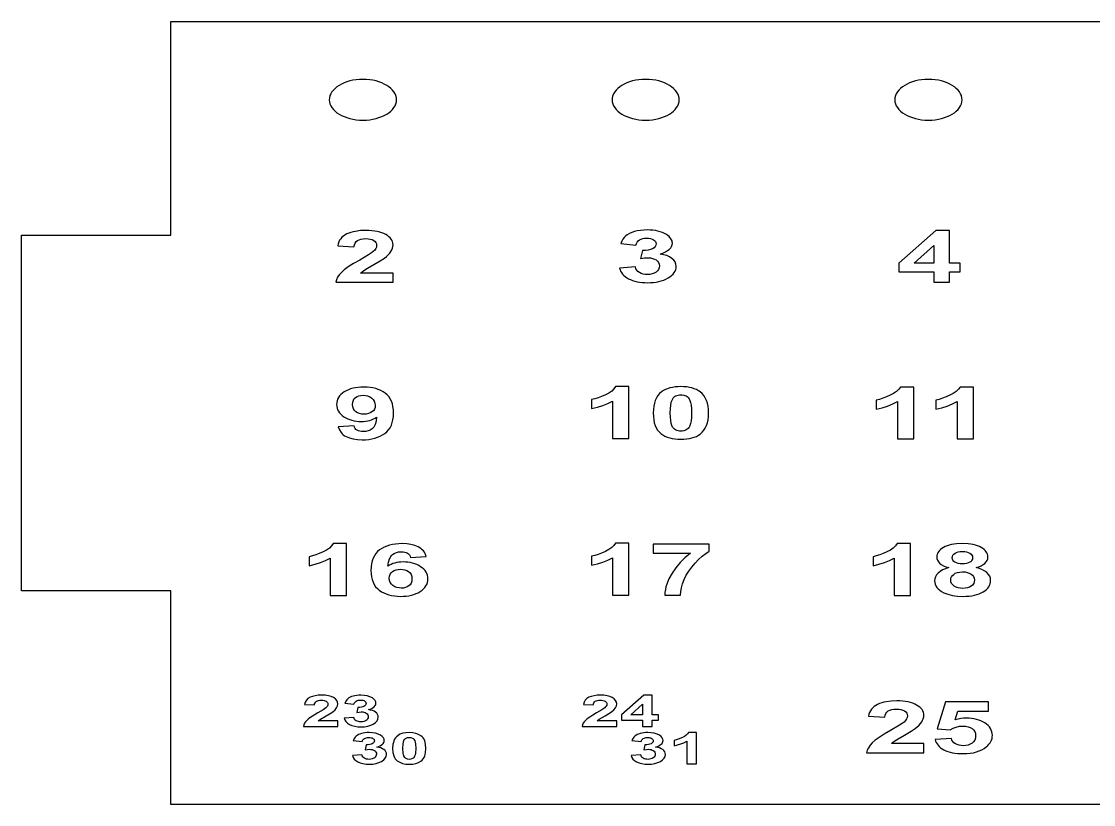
# Model space of a CAD drawing. Extents: x 1222 to 3994, y 2320 to 3800.
# Drawn here: x 2531.85 to 2574.77, y 3417.81 to 3449.16 of the extents above; entities that cross this region are included whole.
import ezdxf

# ---------------------------------------------------------------- set-up
doc = ezdxf.new("R2010")
doc.units = 0
doc.layers.add('____________', color=18, linetype='CONTINUOUS')

msp = doc.modelspace()

# ---------------------------------------------------------------- linework, layer by layer
at = {"layer": '____________'}
for points in [[(2537.828, 3426.356), (2531.848, 3426.356), (2531.848, 3440.606), (2537.828, 3440.606), (2537.828, 3449.152), (2619.108, 3449.155), (2689.766, 3449.152), (2689.766, 3440.606), (2695.735, 3440.606), (2695.735, 3426.356), (2689.766, 3426.356), (2689.766, 3417.807), (2619.108, 3417.811), (2537.828, 3417.807), (2537.828, 3426.356)], [(2545.52, 3446.836), (2545.383, 3446.832), (2545.249, 3446.82), (2545.12, 3446.8), (2544.996, 3446.772), (2544.878, 3446.738), (2544.767, 3446.697), (2544.664, 3446.65), (2544.568, 3446.597), (2544.481, 3446.54), (2544.404, 3446.477), (2544.336, 3446.41), (2544.28, 3446.338), (2544.234, 3446.263), (2544.201, 3446.185), (2544.181, 3446.104), (2544.174, 3446.021), (2544.181, 3445.938), (2544.201, 3445.857), (2544.234, 3445.778), (2544.28, 3445.704), (2544.336, 3445.632), (2544.404, 3445.565), (2544.481, 3445.502), (2544.568, 3445.444), (2544.664, 3445.392), (2544.767, 3445.345), (2544.878, 3445.304), (2544.996, 3445.27), (2545.12, 3445.242), (2545.249, 3445.222), (2545.383, 3445.21), (2545.52, 3445.205), (2545.658, 3445.21), (2545.792, 3445.222), (2545.921, 3445.242), (2546.044, 3445.27), (2546.162, 3445.304), (2546.273, 3445.345), (2546.377, 3445.392), (2546.472, 3445.444), (2546.559, 3445.502), (2546.637, 3445.565), (2546.704, 3445.632), (2546.761, 3445.704), (2546.806, 3445.778), (2546.839, 3445.857), (2546.86, 3445.938), (2546.867, 3446.021), (2546.86, 3446.104), (2546.839, 3446.185), (2546.806, 3446.263), (2546.761, 3446.338), (2546.704, 3446.41), (2546.637, 3446.477), (2546.559, 3446.54), (2546.472, 3446.597), (2546.377, 3446.65), (2546.273, 3446.697), (2546.162, 3446.738), (2546.044, 3446.772), (2545.921, 3446.8), (2545.792, 3446.82), (2545.658, 3446.832), (2545.52, 3446.836)], [(2556.842, 3446.836), (2556.704, 3446.832), (2556.57, 3446.82), (2556.441, 3446.8), (2556.317, 3446.772), (2556.2, 3446.738), (2556.089, 3446.697), (2555.985, 3446.65), (2555.889, 3446.597), (2555.802, 3446.54), (2555.725, 3446.477), (2555.658, 3446.41), (2555.601, 3446.338), (2555.556, 3446.263), (2555.522, 3446.185), (2555.502, 3446.104), (2555.495, 3446.021), (2555.502, 3445.938), (2555.522, 3445.857), (2555.556, 3445.778), (2555.601, 3445.704), (2555.658, 3445.632), (2555.725, 3445.565), (2555.802, 3445.502), (2555.889, 3445.444), (2555.985, 3445.392), (2556.089, 3445.345), (2556.2, 3445.304), (2556.317, 3445.27), (2556.441, 3445.242), (2556.57, 3445.222), (2556.704, 3445.21), (2556.842, 3445.205), (2556.979, 3445.21), (2557.113, 3445.222), (2557.242, 3445.242), (2557.366, 3445.27), (2557.483, 3445.304), (2557.594, 3445.345), (2557.698, 3445.392), (2557.794, 3445.444), (2557.881, 3445.502), (2557.958, 3445.565), (2558.025, 3445.632), (2558.082, 3445.704), (2558.127, 3445.778), (2558.161, 3445.857), (2558.181, 3445.938), (2558.188, 3446.021), (2558.181, 3446.104), (2558.161, 3446.185), (2558.127, 3446.263), (2558.082, 3446.338), (2558.025, 3446.41), (2557.958, 3446.477), (2557.881, 3446.54), (2557.794, 3446.597), (2557.698, 3446.65), (2557.594, 3446.697), (2557.483, 3446.738), (2557.366, 3446.772), (2557.242, 3446.8), (2557.113, 3446.82), (2556.979, 3446.832), (2556.842, 3446.836)], [(2568.163, 3446.836), (2568.025, 3446.832), (2567.891, 3446.82), (2567.762, 3446.8), (2567.639, 3446.772), (2567.521, 3446.738), (2567.41, 3446.697), (2567.306, 3446.65), (2567.211, 3446.597), (2567.124, 3446.54), (2567.046, 3446.477), (2566.979, 3446.41), (2566.922, 3446.338), (2566.877, 3446.263), (2566.844, 3446.185), (2566.823, 3446.104), (2566.816, 3446.021), (2566.823, 3445.938), (2566.844, 3445.857), (2566.877, 3445.778), (2566.922, 3445.704), (2566.979, 3445.632), (2567.046, 3445.565), (2567.124, 3445.502), (2567.211, 3445.444), (2567.306, 3445.392), (2567.41, 3445.345), (2567.521, 3445.304), (2567.639, 3445.27), (2567.762, 3445.242), (2567.891, 3445.222), (2568.025, 3445.21), (2568.163, 3445.205), (2568.3, 3445.21), (2568.434, 3445.222), (2568.563, 3445.242), (2568.687, 3445.27), (2568.805, 3445.304), (2568.916, 3445.345), (2569.019, 3445.392), (2569.115, 3445.444), (2569.202, 3445.502), (2569.279, 3445.565), (2569.347, 3445.632), (2569.403, 3445.704), (2569.449, 3445.778), (2569.482, 3445.857), (2569.502, 3445.938), (2569.509, 3446.021), (2569.502, 3446.104), (2569.482, 3446.185), (2569.449, 3446.263), (2569.403, 3446.338), (2569.347, 3446.41), (2569.279, 3446.477), (2569.202, 3446.54), (2569.115, 3446.597), (2569.019, 3446.65), (2568.916, 3446.697), (2568.805, 3446.738), (2568.687, 3446.772), (2568.563, 3446.8), (2568.434, 3446.82), (2568.3, 3446.832), (2568.163, 3446.836)], [(2546.726, 3439.082), (2545.427, 3439.082), (2545.486, 3439.136), (2545.561, 3439.192), (2545.7, 3439.277), (2545.954, 3439.421), (2546.215, 3439.572), (2546.382, 3439.684), (2546.465, 3439.752), (2546.537, 3439.819), (2546.596, 3439.884), (2546.643, 3439.948), (2546.679, 3440.012), (2546.705, 3440.078), (2546.721, 3440.145), (2546.726, 3440.214), (2546.721, 3440.274), (2546.708, 3440.331), (2546.685, 3440.386), (2546.654, 3440.439), (2546.613, 3440.489), (2546.563, 3440.537), (2546.505, 3440.582), (2546.437, 3440.624), (2546.362, 3440.663), (2546.28, 3440.696), (2546.191, 3440.725), (2546.095, 3440.748), (2545.992, 3440.766), (2545.883, 3440.779), (2545.767, 3440.787), (2545.644, 3440.789), (2545.423, 3440.78), (2545.221, 3440.753), (2545.128, 3440.733), (2545.039, 3440.709), (2544.955, 3440.68), (2544.876, 3440.647), (2544.803, 3440.608), (2544.738, 3440.564), (2544.68, 3440.514), (2544.631, 3440.458), (2544.589, 3440.396), (2544.555, 3440.329), (2544.529, 3440.256), (2544.51, 3440.177), (2545.162, 3440.138), (2545.178, 3440.218), (2545.206, 3440.286), (2545.247, 3440.342), (2545.301, 3440.386), (2545.367, 3440.419), (2545.443, 3440.442), (2545.53, 3440.456), (2545.627, 3440.461), (2545.725, 3440.456), (2545.812, 3440.443), (2545.888, 3440.421), (2545.952, 3440.389), (2546.004, 3440.35), (2546.04, 3440.303), (2546.062, 3440.248), (2546.07, 3440.186), (2546.061, 3440.126), (2546.036, 3440.065), (2545.994, 3440.005), (2545.935, 3439.943), (2545.863, 3439.889), (2545.749, 3439.814), (2545.392, 3439.605), (2545.14, 3439.459), (2544.934, 3439.327), (2544.773, 3439.211), (2544.657, 3439.11), (2544.573, 3439.015), (2544.508, 3438.917), (2544.461, 3438.817), (2544.433, 3438.714), (2546.726, 3438.714), (2546.726, 3439.082)], [(2555.798, 3439.28), (2555.814, 3439.217), (2555.838, 3439.156), (2555.871, 3439.099), (2555.911, 3439.044), (2555.959, 3438.993), (2556.015, 3438.945), (2556.079, 3438.9), (2556.152, 3438.858), (2556.23, 3438.82), (2556.314, 3438.788), (2556.403, 3438.76), (2556.496, 3438.737), (2556.595, 3438.72), (2556.698, 3438.707), (2556.806, 3438.699), (2556.92, 3438.697), (2557.039, 3438.7), (2557.154, 3438.709), (2557.264, 3438.724), (2557.368, 3438.745), (2557.468, 3438.772), (2557.562, 3438.805), (2557.652, 3438.843), (2557.736, 3438.888), (2557.813, 3438.938), (2557.88, 3438.989), (2557.936, 3439.043), (2557.982, 3439.1), (2558.018, 3439.159), (2558.044, 3439.221), (2558.059, 3439.285), (2558.064, 3439.352), (2558.053, 3439.442), (2558.02, 3439.526), (2557.966, 3439.602), (2557.889, 3439.672), (2557.794, 3439.732), (2557.684, 3439.781), (2557.559, 3439.818), (2557.42, 3439.843), (2557.535, 3439.885), (2557.635, 3439.93), (2557.719, 3439.98), (2557.788, 3440.032), (2557.842, 3440.088), (2557.88, 3440.147), (2557.903, 3440.21), (2557.911, 3440.277), (2557.907, 3440.324), (2557.896, 3440.37), (2557.877, 3440.415), (2557.851, 3440.458), (2557.776, 3440.542), (2557.671, 3440.621), (2557.596, 3440.664), (2557.514, 3440.702), (2557.426, 3440.734), (2557.333, 3440.76), (2557.233, 3440.781), (2557.128, 3440.795), (2557.016, 3440.804), (2556.898, 3440.807), (2556.761, 3440.803), (2556.631, 3440.791), (2556.507, 3440.77), (2556.39, 3440.742), (2556.283, 3440.707), (2556.188, 3440.666), (2556.106, 3440.619), (2556.036, 3440.566), (2555.977, 3440.506), (2555.925, 3440.435), (2555.882, 3440.356), (2555.847, 3440.267), (2556.449, 3440.205), (2556.468, 3440.268), (2556.498, 3440.324), (2556.54, 3440.371), (2556.594, 3440.41), (2556.656, 3440.441), (2556.725, 3440.463), (2556.799, 3440.477), (2556.88, 3440.481), (2556.961, 3440.477), (2557.033, 3440.466), (2557.097, 3440.446), (2557.152, 3440.419), (2557.197, 3440.385), (2557.229, 3440.346), (2557.249, 3440.302), (2557.255, 3440.253), (2557.246, 3440.194), (2557.22, 3440.142), (2557.176, 3440.096), (2557.115, 3440.056), (2557.038, 3440.024), (2556.944, 3440.002), (2556.835, 3439.989), (2556.71, 3439.986), (2556.638, 3439.664), (2556.8, 3439.686), (2556.938, 3439.693), (2557.03, 3439.688), (2557.114, 3439.671), (2557.191, 3439.644), (2557.261, 3439.606), (2557.32, 3439.558), (2557.361, 3439.503), (2557.386, 3439.44), (2557.394, 3439.369), (2557.385, 3439.294), (2557.359, 3439.227), (2557.316, 3439.169), (2557.256, 3439.118), (2557.183, 3439.077), (2557.101, 3439.048), (2557.012, 3439.031), (2556.915, 3439.025), (2556.824, 3439.03), (2556.741, 3439.044), (2556.664, 3439.069), (2556.594, 3439.103), (2556.534, 3439.146), (2556.487, 3439.197), (2556.452, 3439.258), (2556.43, 3439.326), (2555.798, 3439.28)], [(2568.377, 3438.714), (2569.01, 3438.714), (2569.01, 3439.13), (2569.433, 3439.13), (2569.433, 3439.478), (2569.01, 3439.478), (2569.01, 3440.789), (2568.461, 3440.789), (2566.98, 3439.477), (2566.98, 3439.13), (2568.377, 3439.13), (2568.377, 3438.714)], [(2568.377, 3439.478), (2567.593, 3439.478), (2568.377, 3440.184), (2568.377, 3439.478)], [(2544.531, 3432.923), (2544.577, 3432.803), (2544.645, 3432.699), (2544.688, 3432.653), (2544.736, 3432.61), (2544.789, 3432.572), (2544.848, 3432.538), (2544.912, 3432.508), (2544.981, 3432.481), (2545.133, 3432.441), (2545.304, 3432.417), (2545.494, 3432.409), (2545.63, 3432.413), (2545.76, 3432.425), (2545.882, 3432.444), (2545.998, 3432.472), (2546.108, 3432.507), (2546.211, 3432.55), (2546.308, 3432.601), (2546.398, 3432.659), (2546.479, 3432.727), (2546.549, 3432.805), (2546.609, 3432.892), (2546.658, 3432.989), (2546.696, 3433.096), (2546.723, 3433.214), (2546.739, 3433.34), (2546.745, 3433.477), (2546.74, 3433.611), (2546.724, 3433.736), (2546.698, 3433.85), (2546.661, 3433.955), (2546.615, 3434.05), (2546.557, 3434.136), (2546.49, 3434.211), (2546.412, 3434.277), (2546.326, 3434.334), (2546.234, 3434.383), (2546.136, 3434.425), (2546.032, 3434.459), (2545.923, 3434.486), (2545.808, 3434.505), (2545.687, 3434.516), (2545.56, 3434.52), (2545.443, 3434.517), (2545.332, 3434.508), (2545.226, 3434.493), (2545.125, 3434.472), (2545.029, 3434.445), (2544.939, 3434.412), (2544.854, 3434.373), (2544.775, 3434.328), (2544.702, 3434.278), (2544.64, 3434.224), (2544.587, 3434.166), (2544.543, 3434.105), (2544.509, 3434.04), (2544.485, 3433.97), (2544.471, 3433.898), (2544.466, 3433.821), (2544.47, 3433.747), (2544.484, 3433.677), (2544.507, 3433.611), (2544.539, 3433.548), (2544.58, 3433.488), (2544.63, 3433.432), (2544.69, 3433.38), (2544.758, 3433.331), (2544.833, 3433.287), (2544.911, 3433.249), (2544.993, 3433.217), (2545.078, 3433.19), (2545.167, 3433.169), (2545.259, 3433.155), (2545.354, 3433.146), (2545.453, 3433.143), (2545.544, 3433.146), (2545.63, 3433.154), (2545.713, 3433.167), (2545.792, 3433.186), (2545.867, 3433.211), (2545.939, 3433.241), (2546.006, 3433.276), (2546.07, 3433.317), (2546.044, 3433.154), (2546.005, 3433.022), (2545.953, 3432.92), (2545.922, 3432.88), (2545.888, 3432.849), (2545.813, 3432.799), (2545.731, 3432.764), (2545.641, 3432.743), (2545.544, 3432.736), (2545.467, 3432.739), (2545.399, 3432.75), (2545.338, 3432.768), (2545.286, 3432.792), (2545.241, 3432.824), (2545.206, 3432.864), (2545.18, 3432.911), (2545.164, 3432.965), (2544.531, 3432.923)], [(2556.169, 3432.463), (2556.169, 3434.538), (2555.638, 3434.538), (2555.571, 3434.446), (2555.48, 3434.361), (2555.365, 3434.281), (2555.227, 3434.207), (2555.079, 3434.142), (2554.937, 3434.088), (2554.801, 3434.046), (2554.671, 3434.015), (2554.671, 3433.656), (2554.906, 3433.711), (2555.125, 3433.779), (2555.328, 3433.861), (2555.515, 3433.956), (2555.515, 3432.463), (2556.169, 3432.463)], [(2558.252, 3434.538), (2558.131, 3434.534), (2558.017, 3434.525), (2557.911, 3434.508), (2557.811, 3434.485), (2557.718, 3434.455), (2557.631, 3434.419), (2557.552, 3434.376), (2557.479, 3434.326), (2557.401, 3434.257), (2557.333, 3434.178), (2557.275, 3434.088), (2557.228, 3433.988), (2557.191, 3433.878), (2557.165, 3433.758), (2557.149, 3433.627), (2557.144, 3433.486), (2557.149, 3433.343), (2557.163, 3433.212), (2557.187, 3433.091), (2557.22, 3432.982), (2557.263, 3432.885), (2557.316, 3432.798), (2557.378, 3432.723), (2557.449, 3432.66), (2557.528, 3432.605), (2557.614, 3432.558), (2557.705, 3432.518), (2557.802, 3432.486), (2557.906, 3432.46), (2558.015, 3432.442), (2558.13, 3432.431), (2558.252, 3432.428), (2558.372, 3432.431), (2558.486, 3432.441), (2558.593, 3432.458), (2558.693, 3432.481), (2558.786, 3432.51), (2558.872, 3432.547), (2558.952, 3432.589), (2559.024, 3432.639), (2559.103, 3432.708), (2559.171, 3432.788), (2559.229, 3432.878), (2559.276, 3432.978), (2559.312, 3433.089), (2559.339, 3433.209), (2559.354, 3433.341), (2559.36, 3433.482), (2559.354, 3433.624), (2559.339, 3433.755), (2559.313, 3433.876), (2559.276, 3433.986), (2559.229, 3434.086), (2559.172, 3434.176), (2559.105, 3434.255), (2559.027, 3434.323), (2558.954, 3434.373), (2558.874, 3434.417), (2558.787, 3434.454), (2558.694, 3434.484), (2558.593, 3434.508), (2558.486, 3434.524), (2558.372, 3434.534), (2558.252, 3434.538)], [(2567.574, 3432.445), (2567.574, 3434.52), (2567.043, 3434.52), (2566.976, 3434.429), (2566.885, 3434.343), (2566.77, 3434.263), (2566.632, 3434.189), (2566.484, 3434.124), (2566.342, 3434.071), (2566.206, 3434.028), (2566.076, 3433.997), (2566.076, 3433.638), (2566.311, 3433.693), (2566.53, 3433.761), (2566.733, 3433.843), (2566.92, 3433.938), (2566.92, 3432.445), (2567.574, 3432.445)], [(2569.962, 3432.445), (2569.962, 3434.52), (2569.431, 3434.52), (2569.364, 3434.429), (2569.273, 3434.343), (2569.158, 3434.263), (2569.019, 3434.189), (2568.872, 3434.124), (2568.73, 3434.071), (2568.594, 3434.028), (2568.463, 3433.997), (2568.463, 3433.638), (2568.698, 3433.693), (2568.917, 3433.761), (2569.121, 3433.843), (2569.308, 3433.938), (2569.308, 3432.445), (2569.962, 3432.445)], [(2546.012, 3433.789), (2546.004, 3433.706), (2545.979, 3433.635), (2545.939, 3433.574), (2545.882, 3433.523), (2545.814, 3433.484), (2545.738, 3433.456), (2545.655, 3433.439), (2545.564, 3433.434), (2545.471, 3433.439), (2545.385, 3433.457), (2545.308, 3433.486), (2545.239, 3433.527), (2545.182, 3433.581), (2545.141, 3433.647), (2545.117, 3433.727), (2545.108, 3433.821), (2545.116, 3433.913), (2545.138, 3433.991), (2545.176, 3434.055), (2545.228, 3434.105), (2545.292, 3434.143), (2545.363, 3434.17), (2545.443, 3434.186), (2545.529, 3434.192), (2545.622, 3434.185), (2545.709, 3434.165), (2545.791, 3434.132), (2545.866, 3434.086), (2545.93, 3434.028), (2545.975, 3433.959), (2546.003, 3433.879), (2546.012, 3433.789)], [(2558.252, 3434.209), (2558.309, 3434.206), (2558.364, 3434.198), (2558.415, 3434.183), (2558.463, 3434.164), (2558.507, 3434.135), (2558.547, 3434.095), (2558.583, 3434.044), (2558.615, 3433.982), (2558.641, 3433.899), (2558.66, 3433.789), (2558.672, 3433.649), (2558.676, 3433.482), (2558.671, 3433.313), (2558.659, 3433.171), (2558.637, 3433.055), (2558.608, 3432.966), (2558.58, 3432.912), (2558.546, 3432.866), (2558.508, 3432.829), (2558.464, 3432.802), (2558.415, 3432.782), (2558.364, 3432.767), (2558.309, 3432.759), (2558.252, 3432.756), (2558.194, 3432.759), (2558.14, 3432.767), (2558.089, 3432.782), (2558.041, 3432.801), (2557.997, 3432.83), (2557.957, 3432.869), (2557.921, 3432.92), (2557.888, 3432.983), (2557.862, 3433.065), (2557.843, 3433.175), (2557.832, 3433.314), (2557.828, 3433.482), (2557.832, 3433.651), (2557.845, 3433.793), (2557.866, 3433.909), (2557.896, 3433.999), (2557.924, 3434.054), (2557.957, 3434.099), (2557.996, 3434.136), (2558.04, 3434.164), (2558.088, 3434.183), (2558.14, 3434.198), (2558.194, 3434.206), (2558.252, 3434.209)], [(2544.865, 3426.176), (2544.865, 3428.251), (2544.334, 3428.251), (2544.267, 3428.16), (2544.176, 3428.074), (2544.061, 3427.994), (2543.923, 3427.92), (2543.775, 3427.855), (2543.633, 3427.802), (2543.497, 3427.759), (2543.367, 3427.728), (2543.367, 3427.369), (2543.602, 3427.424), (2543.821, 3427.492), (2544.024, 3427.574), (2544.211, 3427.669), (2544.211, 3426.176), (2544.865, 3426.176)], [(2548.058, 3427.737), (2548.012, 3427.855), (2547.98, 3427.908), (2547.942, 3427.958), (2547.899, 3428.004), (2547.849, 3428.046), (2547.794, 3428.085), (2547.733, 3428.119), (2547.598, 3428.177), (2547.445, 3428.218), (2547.276, 3428.243), (2547.09, 3428.251), (2546.955, 3428.247), (2546.826, 3428.236), (2546.704, 3428.216), (2546.588, 3428.188), (2546.478, 3428.153), (2546.375, 3428.11), (2546.279, 3428.059), (2546.189, 3428), (2546.108, 3427.932), (2546.037, 3427.855), (2545.978, 3427.767), (2545.929, 3427.67), (2545.891, 3427.563), (2545.864, 3427.446), (2545.848, 3427.318), (2545.843, 3427.181), (2545.848, 3427.048), (2545.864, 3426.924), (2545.89, 3426.81), (2545.926, 3426.705), (2545.973, 3426.61), (2546.03, 3426.525), (2546.098, 3426.45), (2546.176, 3426.384), (2546.262, 3426.327), (2546.353, 3426.278), (2546.451, 3426.236), (2546.554, 3426.202), (2546.663, 3426.175), (2546.778, 3426.157), (2546.899, 3426.145), (2547.025, 3426.141), (2547.142, 3426.144), (2547.255, 3426.153), (2547.362, 3426.168), (2547.463, 3426.189), (2547.559, 3426.216), (2547.649, 3426.249), (2547.734, 3426.288), (2547.814, 3426.333), (2547.886, 3426.383), (2547.948, 3426.437), (2548.001, 3426.494), (2548.044, 3426.556), (2548.078, 3426.621), (2548.102, 3426.691), (2548.116, 3426.764), (2548.121, 3426.842), (2548.116, 3426.915), (2548.103, 3426.984), (2548.08, 3427.05), (2548.048, 3427.113), (2548.007, 3427.172), (2547.956, 3427.228), (2547.897, 3427.28), (2547.829, 3427.329), (2547.754, 3427.373), (2547.675, 3427.412), (2547.593, 3427.444), (2547.507, 3427.471), (2547.418, 3427.492), (2547.325, 3427.506), (2547.228, 3427.515), (2547.127, 3427.518), (2547.038, 3427.515), (2546.953, 3427.507), (2546.872, 3427.494), (2546.794, 3427.474), (2546.72, 3427.45), (2546.649, 3427.42), (2546.583, 3427.384), (2546.52, 3427.344), (2546.545, 3427.507), (2546.584, 3427.639), (2546.635, 3427.741), (2546.666, 3427.781), (2546.7, 3427.813), (2546.776, 3427.862), (2546.86, 3427.897), (2546.951, 3427.919), (2547.05, 3427.926), (2547.125, 3427.922), (2547.192, 3427.912), (2547.252, 3427.894), (2547.304, 3427.869), (2547.349, 3427.837), (2547.384, 3427.797), (2547.409, 3427.75), (2547.425, 3427.694), (2548.058, 3427.737)], [(2556.169, 3426.194), (2556.169, 3428.269), (2555.638, 3428.269), (2555.571, 3428.177), (2555.48, 3428.092), (2555.365, 3428.012), (2555.227, 3427.938), (2555.079, 3427.873), (2554.937, 3427.819), (2554.801, 3427.777), (2554.671, 3427.746), (2554.671, 3427.387), (2554.906, 3427.442), (2555.125, 3427.51), (2555.328, 3427.592), (2555.515, 3427.687), (2555.515, 3426.194), (2556.169, 3426.194)], [(2557.147, 3427.864), (2558.634, 3427.864), (2558.415, 3427.683), (2558.219, 3427.49), (2558.046, 3427.285), (2557.897, 3427.068), (2557.775, 3426.846), (2557.727, 3426.736), (2557.686, 3426.627), (2557.654, 3426.518), (2557.629, 3426.409), (2557.613, 3426.301), (2557.605, 3426.194), (2558.236, 3426.194), (2558.244, 3426.335), (2558.271, 3426.486), (2558.318, 3426.646), (2558.383, 3426.815), (2558.467, 3426.986), (2558.567, 3427.153), (2558.685, 3427.314), (2558.819, 3427.471), (2558.962, 3427.616), (2559.104, 3427.744), (2559.244, 3427.853), (2559.383, 3427.945), (2559.383, 3428.232), (2557.147, 3428.232), (2557.147, 3427.864)], [(2567.442, 3426.176), (2567.442, 3428.251), (2566.912, 3428.251), (2566.844, 3428.16), (2566.753, 3428.074), (2566.638, 3427.994), (2566.5, 3427.92), (2566.353, 3427.855), (2566.211, 3427.802), (2566.075, 3427.759), (2565.944, 3427.728), (2565.944, 3427.369), (2566.179, 3427.424), (2566.398, 3427.492), (2566.601, 3427.574), (2566.788, 3427.669), (2566.788, 3426.176), (2567.442, 3426.176)], [(2568.981, 3427.291), (2568.843, 3427.249), (2568.725, 3427.199), (2568.626, 3427.141), (2568.548, 3427.075), (2568.488, 3427.003), (2568.445, 3426.928), (2568.419, 3426.849), (2568.411, 3426.767), (2568.416, 3426.693), (2568.433, 3426.623), (2568.462, 3426.557), (2568.502, 3426.495), (2568.553, 3426.437), (2568.616, 3426.383), (2568.69, 3426.333), (2568.776, 3426.288), (2568.856, 3426.253), (2568.941, 3426.223), (2569.03, 3426.198), (2569.125, 3426.177), (2569.224, 3426.161), (2569.328, 3426.149), (2569.551, 3426.14), (2569.673, 3426.143), (2569.789, 3426.151), (2569.899, 3426.165), (2570.002, 3426.185), (2570.099, 3426.21), (2570.19, 3426.241), (2570.274, 3426.277), (2570.353, 3426.319), (2570.423, 3426.365), (2570.485, 3426.415), (2570.536, 3426.468), (2570.579, 3426.525), (2570.612, 3426.584), (2570.635, 3426.648), (2570.649, 3426.714), (2570.654, 3426.784), (2570.645, 3426.868), (2570.617, 3426.947), (2570.571, 3427.021), (2570.506, 3427.09), (2570.424, 3427.152), (2570.324, 3427.206), (2570.208, 3427.253), (2570.075, 3427.291), (2570.18, 3427.324), (2570.273, 3427.364), (2570.353, 3427.41), (2570.421, 3427.462), (2570.475, 3427.521), (2570.514, 3427.583), (2570.537, 3427.648), (2570.545, 3427.718), (2570.541, 3427.775), (2570.528, 3427.829), (2570.507, 3427.88), (2570.478, 3427.929), (2570.44, 3427.976), (2570.394, 3428.02), (2570.339, 3428.061), (2570.276, 3428.1), (2570.205, 3428.136), (2570.128, 3428.166), (2570.044, 3428.192), (2569.953, 3428.213), (2569.855, 3428.23), (2569.751, 3428.242), (2569.521, 3428.251), (2569.29, 3428.242), (2569.184, 3428.23), (2569.086, 3428.213), (2568.995, 3428.192), (2568.911, 3428.166), (2568.833, 3428.136), (2568.763, 3428.1), (2568.701, 3428.061), (2568.647, 3428.02), (2568.601, 3427.976), (2568.563, 3427.929), (2568.534, 3427.88), (2568.514, 3427.829), (2568.501, 3427.775), (2568.497, 3427.718), (2568.504, 3427.652), (2568.526, 3427.588), (2568.562, 3427.528), (2568.612, 3427.47), (2568.678, 3427.416), (2568.762, 3427.368), (2568.863, 3427.327), (2568.981, 3427.291)], [(2569.116, 3427.69), (2569.123, 3427.743), (2569.144, 3427.791), (2569.179, 3427.833), (2569.227, 3427.869), (2569.288, 3427.899), (2569.358, 3427.92), (2569.438, 3427.932), (2569.527, 3427.937), (2569.614, 3427.933), (2569.691, 3427.92), (2569.76, 3427.899), (2569.82, 3427.87), (2569.868, 3427.834), (2569.903, 3427.792), (2569.923, 3427.744), (2569.93, 3427.691), (2569.923, 3427.635), (2569.902, 3427.586), (2569.868, 3427.543), (2569.819, 3427.506), (2569.758, 3427.477), (2569.688, 3427.456), (2569.609, 3427.443), (2569.521, 3427.439), (2569.433, 3427.443), (2569.355, 3427.456), (2569.286, 3427.477), (2569.226, 3427.506), (2569.178, 3427.542), (2569.143, 3427.585), (2569.123, 3427.634), (2569.116, 3427.69)], [(2546.576, 3426.873), (2546.584, 3426.955), (2546.608, 3427.026), (2546.649, 3427.087), (2546.706, 3427.137), (2546.775, 3427.176), (2546.851, 3427.204), (2546.934, 3427.221), (2547.025, 3427.227), (2547.118, 3427.221), (2547.204, 3427.203), (2547.281, 3427.174), (2547.35, 3427.133), (2547.408, 3427.079), (2547.448, 3427.012), (2547.473, 3426.931), (2547.481, 3426.837), (2547.473, 3426.746), (2547.451, 3426.669), (2547.413, 3426.605), (2547.36, 3426.556), (2547.296, 3426.518), (2547.224, 3426.491), (2547.145, 3426.475), (2547.057, 3426.469), (2546.966, 3426.476), (2546.879, 3426.496), (2546.798, 3426.529), (2546.722, 3426.575), (2546.658, 3426.633), (2546.612, 3426.702), (2546.585, 3426.782), (2546.576, 3426.873)], [(2569.056, 3426.805), (2569.063, 3426.863), (2569.085, 3426.918), (2569.122, 3426.971), (2569.173, 3427.022), (2569.239, 3427.066), (2569.321, 3427.097), (2569.418, 3427.116), (2569.53, 3427.122), (2569.629, 3427.117), (2569.719, 3427.1), (2569.8, 3427.073), (2569.872, 3427.034), (2569.931, 3426.987), (2569.973, 3426.932), (2569.999, 3426.87), (2570.007, 3426.801), (2569.999, 3426.723), (2569.974, 3426.654), (2569.932, 3426.595), (2569.875, 3426.546), (2569.804, 3426.508), (2569.725, 3426.48), (2569.636, 3426.464), (2569.539, 3426.458), (2569.44, 3426.464), (2569.349, 3426.481), (2569.267, 3426.51), (2569.194, 3426.55), (2569.133, 3426.6), (2569.09, 3426.659), (2569.064, 3426.728), (2569.056, 3426.805)], [(2544.517, 3421.158), (2543.735, 3421.158), (2543.816, 3421.224), (2544.052, 3421.362), (2544.21, 3421.453), (2544.31, 3421.521), (2544.403, 3421.602), (2544.467, 3421.68), (2544.505, 3421.758), (2544.517, 3421.84), (2544.506, 3421.91), (2544.474, 3421.975), (2544.42, 3422.034), (2544.344, 3422.087), (2544.249, 3422.13), (2544.137, 3422.161), (2544.01, 3422.18), (2543.866, 3422.186), (2543.733, 3422.181), (2543.611, 3422.165), (2543.501, 3422.138), (2543.403, 3422.1), (2543.32, 3422.05), (2543.256, 3421.987), (2543.21, 3421.909), (2543.183, 3421.818), (2543.575, 3421.794), (2543.585, 3421.842), (2543.602, 3421.883), (2543.627, 3421.917), (2543.659, 3421.943), (2543.699, 3421.963), (2543.745, 3421.977), (2543.797, 3421.985), (2543.856, 3421.988), (2543.915, 3421.985), (2543.967, 3421.978), (2544.012, 3421.964), (2544.051, 3421.945), (2544.082, 3421.922), (2544.104, 3421.893), (2544.118, 3421.86), (2544.122, 3421.823), (2544.117, 3421.787), (2544.102, 3421.75), (2544.076, 3421.714), (2544.041, 3421.677), (2543.929, 3421.599), (2543.714, 3421.473), (2543.563, 3421.385), (2543.438, 3421.306), (2543.341, 3421.236), (2543.272, 3421.175), (2543.221, 3421.118), (2543.182, 3421.059), (2543.154, 3420.999), (2543.137, 3420.937), (2544.517, 3420.937), (2544.517, 3421.158)], [(2544.77, 3421.267), (2544.794, 3421.192), (2544.838, 3421.125), (2544.9, 3421.065), (2544.983, 3421.012), (2545.08, 3420.97), (2545.19, 3420.94), (2545.312, 3420.922), (2545.445, 3420.915), (2545.586, 3420.923), (2545.715, 3420.944), (2545.832, 3420.98), (2545.937, 3421.031), (2546.023, 3421.092), (2546.085, 3421.158), (2546.122, 3421.231), (2546.135, 3421.31), (2546.128, 3421.364), (2546.108, 3421.415), (2546.075, 3421.461), (2546.029, 3421.503), (2545.971, 3421.539), (2545.905, 3421.568), (2545.83, 3421.59), (2545.747, 3421.606), (2545.816, 3421.631), (2545.876, 3421.658), (2545.927, 3421.688), (2545.968, 3421.72), (2546.001, 3421.753), (2546.024, 3421.789), (2546.038, 3421.827), (2546.042, 3421.867), (2546.033, 3421.923), (2546.006, 3421.976), (2545.961, 3422.027), (2545.898, 3422.074), (2545.803, 3422.123), (2545.694, 3422.158), (2545.57, 3422.179), (2545.432, 3422.186), (2545.35, 3422.184), (2545.271, 3422.176), (2545.197, 3422.164), (2545.126, 3422.147), (2545.062, 3422.126), (2545.005, 3422.101), (2544.955, 3422.073), (2544.913, 3422.041), (2544.877, 3422.005), (2544.846, 3421.962), (2544.799, 3421.861), (2545.162, 3421.824), (2545.173, 3421.862), (2545.191, 3421.895), (2545.217, 3421.924), (2545.249, 3421.947), (2545.286, 3421.966), (2545.328, 3421.979), (2545.373, 3421.987), (2545.421, 3421.99), (2545.47, 3421.988), (2545.513, 3421.981), (2545.552, 3421.969), (2545.585, 3421.953), (2545.612, 3421.932), (2545.632, 3421.909), (2545.643, 3421.882), (2545.647, 3421.852), (2545.642, 3421.817), (2545.626, 3421.786), (2545.6, 3421.758), (2545.563, 3421.734), (2545.516, 3421.715), (2545.46, 3421.701), (2545.394, 3421.694), (2545.319, 3421.692), (2545.275, 3421.498), (2545.373, 3421.511), (2545.456, 3421.515), (2545.511, 3421.512), (2545.562, 3421.502), (2545.609, 3421.486), (2545.651, 3421.463), (2545.686, 3421.434), (2545.711, 3421.401), (2545.726, 3421.363), (2545.731, 3421.32), (2545.726, 3421.275), (2545.71, 3421.235), (2545.684, 3421.2), (2545.648, 3421.169), (2545.603, 3421.145), (2545.555, 3421.127), (2545.501, 3421.117), (2545.442, 3421.113), (2545.388, 3421.116), (2545.337, 3421.125), (2545.291, 3421.139), (2545.249, 3421.16), (2545.213, 3421.186), (2545.184, 3421.217), (2545.164, 3421.253), (2545.151, 3421.295), (2544.77, 3421.267)], [(2555.68, 3421.158), (2554.898, 3421.158), (2554.978, 3421.224), (2555.215, 3421.362), (2555.372, 3421.453), (2555.473, 3421.521), (2555.566, 3421.602), (2555.63, 3421.68), (2555.667, 3421.758), (2555.68, 3421.84), (2555.669, 3421.91), (2555.636, 3421.975), (2555.582, 3422.034), (2555.506, 3422.087), (2555.411, 3422.13), (2555.3, 3422.161), (2555.172, 3422.18), (2555.028, 3422.186), (2554.895, 3422.181), (2554.774, 3422.165), (2554.664, 3422.138), (2554.566, 3422.1), (2554.483, 3422.05), (2554.418, 3421.987), (2554.373, 3421.909), (2554.346, 3421.818), (2554.738, 3421.794), (2554.747, 3421.842), (2554.765, 3421.883), (2554.79, 3421.917), (2554.822, 3421.943), (2554.862, 3421.963), (2554.908, 3421.977), (2554.96, 3421.985), (2555.018, 3421.988), (2555.077, 3421.985), (2555.129, 3421.978), (2555.175, 3421.964), (2555.214, 3421.945), (2555.245, 3421.922), (2555.267, 3421.893), (2555.28, 3421.86), (2555.285, 3421.823), (2555.28, 3421.787), (2555.264, 3421.75), (2555.239, 3421.714), (2555.203, 3421.677), (2555.092, 3421.599), (2554.877, 3421.473), (2554.725, 3421.385), (2554.601, 3421.306), (2554.504, 3421.236), (2554.434, 3421.175), (2554.384, 3421.118), (2554.344, 3421.059), (2554.316, 3420.999), (2554.299, 3420.937), (2555.68, 3420.937), (2555.68, 3421.158)], [(2556.718, 3420.937), (2557.099, 3420.937), (2557.099, 3421.187), (2557.354, 3421.187), (2557.354, 3421.397), (2557.099, 3421.397), (2557.099, 3422.186), (2556.769, 3422.186), (2555.877, 3421.396), (2555.877, 3421.187), (2556.718, 3421.187), (2556.718, 3420.937)], [(2556.718, 3421.397), (2556.246, 3421.397), (2556.718, 3421.822), (2556.718, 3421.397)], [(2567.978, 3420.249), (2566.679, 3420.249), (2566.738, 3420.303), (2566.813, 3420.359), (2566.952, 3420.444), (2567.206, 3420.587), (2567.467, 3420.739), (2567.634, 3420.851), (2567.717, 3420.919), (2567.788, 3420.986), (2567.848, 3421.051), (2567.895, 3421.115), (2567.931, 3421.179), (2567.957, 3421.245), (2567.972, 3421.312), (2567.978, 3421.381), (2567.973, 3421.441), (2567.96, 3421.498), (2567.937, 3421.553), (2567.906, 3421.606), (2567.865, 3421.656), (2567.815, 3421.703), (2567.757, 3421.748), (2567.689, 3421.791), (2567.614, 3421.83), (2567.532, 3421.863), (2567.442, 3421.891), (2567.347, 3421.915), (2567.244, 3421.933), (2567.135, 3421.946), (2567.019, 3421.953), (2566.896, 3421.956), (2566.675, 3421.947), (2566.473, 3421.92), (2566.38, 3421.9), (2566.291, 3421.876), (2566.207, 3421.847), (2566.128, 3421.814), (2566.055, 3421.775), (2565.989, 3421.731), (2565.932, 3421.681), (2565.883, 3421.625), (2565.841, 3421.563), (2565.807, 3421.496), (2565.781, 3421.423), (2565.762, 3421.344), (2566.414, 3421.305), (2566.429, 3421.385), (2566.458, 3421.453), (2566.499, 3421.509), (2566.553, 3421.553), (2566.619, 3421.585), (2566.695, 3421.609), (2566.782, 3421.623), (2566.879, 3421.627), (2566.977, 3421.623), (2567.064, 3421.61), (2567.139, 3421.587), (2567.204, 3421.556), (2567.255, 3421.517), (2567.292, 3421.47), (2567.314, 3421.415), (2567.321, 3421.353), (2567.313, 3421.293), (2567.288, 3421.232), (2567.245, 3421.171), (2567.186, 3421.11), (2567.115, 3421.056), (2567.001, 3420.981), (2566.644, 3420.772), (2566.392, 3420.625), (2566.186, 3420.494), (2566.025, 3420.378), (2565.909, 3420.277), (2565.825, 3420.182), (2565.76, 3420.084), (2565.713, 3419.984), (2565.685, 3419.881), (2567.978, 3419.881), (2567.978, 3420.249)], [(2568.43, 3420.413), (2568.448, 3420.349), (2568.473, 3420.29), (2568.507, 3420.233), (2568.547, 3420.18), (2568.596, 3420.13), (2568.651, 3420.083), (2568.715, 3420.04), (2568.785, 3420), (2568.863, 3419.964), (2568.945, 3419.932), (2569.033, 3419.906), (2569.127, 3419.884), (2569.226, 3419.868), (2569.331, 3419.856), (2569.556, 3419.846), (2569.7, 3419.85), (2569.835, 3419.863), (2569.963, 3419.884), (2570.082, 3419.914), (2570.194, 3419.953), (2570.297, 3420), (2570.392, 3420.055), (2570.48, 3420.119), (2570.537, 3420.17), (2570.587, 3420.223), (2570.629, 3420.277), (2570.663, 3420.333), (2570.69, 3420.391), (2570.709, 3420.45), (2570.72, 3420.512), (2570.724, 3420.574), (2570.719, 3420.649), (2570.705, 3420.72), (2570.681, 3420.788), (2570.648, 3420.852), (2570.605, 3420.912), (2570.553, 3420.969), (2570.492, 3421.023), (2570.421, 3421.072), (2570.344, 3421.117), (2570.262, 3421.156), (2570.176, 3421.189), (2570.086, 3421.216), (2569.992, 3421.237), (2569.893, 3421.252), (2569.791, 3421.261), (2569.684, 3421.264), (2569.57, 3421.26), (2569.458, 3421.247), (2569.347, 3421.226), (2569.237, 3421.197), (2569.339, 3421.549), (2570.573, 3421.549), (2570.573, 3421.919), (2568.843, 3421.919), (2568.508, 3420.844), (2569.039, 3420.797), (2569.154, 3420.863), (2569.277, 3420.91), (2569.407, 3420.939), (2569.544, 3420.948), (2569.651, 3420.942), (2569.748, 3420.924), (2569.835, 3420.895), (2569.91, 3420.853), (2569.972, 3420.799), (2570.016, 3420.734), (2570.043, 3420.657), (2570.052, 3420.568), (2570.043, 3420.473), (2570.016, 3420.39), (2569.972, 3420.321), (2569.909, 3420.264), (2569.835, 3420.22), (2569.752, 3420.188), (2569.661, 3420.169), (2569.562, 3420.163), (2569.476, 3420.168), (2569.394, 3420.183), (2569.317, 3420.207), (2569.246, 3420.241), (2569.184, 3420.284), (2569.136, 3420.333), (2569.102, 3420.39), (2569.081, 3420.453), (2568.43, 3420.413)], [(2545.102, 3419.771), (2545.126, 3419.696), (2545.17, 3419.628), (2545.232, 3419.569), (2545.315, 3419.516), (2545.412, 3419.474), (2545.522, 3419.444), (2545.644, 3419.425), (2545.777, 3419.419), (2545.918, 3419.426), (2546.047, 3419.448), (2546.164, 3419.484), (2546.269, 3419.535), (2546.355, 3419.595), (2546.417, 3419.662), (2546.454, 3419.735), (2546.466, 3419.814), (2546.46, 3419.868), (2546.44, 3419.919), (2546.407, 3419.965), (2546.361, 3420.006), (2546.303, 3420.043), (2546.237, 3420.072), (2546.162, 3420.094), (2546.079, 3420.109), (2546.148, 3420.135), (2546.208, 3420.162), (2546.259, 3420.192), (2546.3, 3420.223), (2546.333, 3420.257), (2546.356, 3420.293), (2546.37, 3420.331), (2546.374, 3420.371), (2546.365, 3420.427), (2546.338, 3420.48), (2546.293, 3420.53), (2546.23, 3420.578), (2546.135, 3420.627), (2546.026, 3420.662), (2545.902, 3420.683), (2545.764, 3420.69), (2545.682, 3420.687), (2545.603, 3420.68), (2545.529, 3420.668), (2545.458, 3420.651), (2545.394, 3420.63), (2545.337, 3420.605), (2545.287, 3420.577), (2545.245, 3420.545), (2545.209, 3420.508), (2545.178, 3420.466), (2545.131, 3420.365), (2545.494, 3420.327), (2545.505, 3420.366), (2545.523, 3420.399), (2545.549, 3420.428), (2545.581, 3420.451), (2545.618, 3420.47), (2545.66, 3420.483), (2545.705, 3420.491), (2545.753, 3420.494), (2545.802, 3420.491), (2545.845, 3420.484), (2545.884, 3420.473), (2545.917, 3420.456), (2545.944, 3420.436), (2545.964, 3420.413), (2545.975, 3420.386), (2545.979, 3420.356), (2545.974, 3420.321), (2545.958, 3420.29), (2545.932, 3420.262), (2545.895, 3420.238), (2545.848, 3420.218), (2545.792, 3420.205), (2545.726, 3420.197), (2545.651, 3420.196), (2545.607, 3420.002), (2545.705, 3420.015), (2545.788, 3420.019), (2545.843, 3420.016), (2545.894, 3420.006), (2545.941, 3419.99), (2545.983, 3419.966), (2546.018, 3419.938), (2546.043, 3419.905), (2546.058, 3419.867), (2546.063, 3419.824), (2546.057, 3419.779), (2546.042, 3419.739), (2546.016, 3419.703), (2545.98, 3419.673), (2545.935, 3419.648), (2545.887, 3419.631), (2545.833, 3419.62), (2545.774, 3419.617), (2545.72, 3419.62), (2545.669, 3419.629), (2545.623, 3419.643), (2545.581, 3419.664), (2545.545, 3419.69), (2545.516, 3419.721), (2545.496, 3419.757), (2545.482, 3419.798), (2545.102, 3419.771)], [(2547.377, 3420.69), (2547.236, 3420.682), (2547.112, 3420.658), (2547.004, 3420.618), (2546.912, 3420.562), (2546.865, 3420.521), (2546.824, 3420.473), (2546.789, 3420.419), (2546.761, 3420.359), (2546.739, 3420.292), (2546.723, 3420.22), (2546.71, 3420.057), (2546.722, 3419.891), (2546.756, 3419.753), (2546.782, 3419.694), (2546.814, 3419.642), (2546.851, 3419.597), (2546.894, 3419.559), (2546.993, 3419.498), (2547.048, 3419.474), (2547.107, 3419.454), (2547.235, 3419.428), (2547.377, 3419.419), (2547.518, 3419.427), (2547.643, 3419.451), (2547.751, 3419.491), (2547.843, 3419.546), (2547.89, 3419.588), (2547.931, 3419.636), (2547.966, 3419.69), (2547.994, 3419.751), (2548.016, 3419.817), (2548.032, 3419.89), (2548.045, 3420.054), (2548.032, 3420.218), (2548.016, 3420.291), (2547.994, 3420.358), (2547.966, 3420.418), (2547.932, 3420.472), (2547.891, 3420.519), (2547.844, 3420.561), (2547.752, 3420.617), (2547.643, 3420.657), (2547.519, 3420.682), (2547.377, 3420.69)], [(2547.377, 3420.492), (2547.445, 3420.485), (2547.504, 3420.464), (2547.531, 3420.447), (2547.555, 3420.423), (2547.596, 3420.355), (2547.612, 3420.305), (2547.623, 3420.239), (2547.633, 3420.054), (2547.622, 3419.867), (2547.61, 3419.797), (2547.592, 3419.743), (2547.555, 3419.683), (2547.531, 3419.661), (2547.505, 3419.645), (2547.445, 3419.624), (2547.377, 3419.617), (2547.31, 3419.624), (2547.25, 3419.644), (2547.224, 3419.661), (2547.2, 3419.685), (2547.159, 3419.753), (2547.143, 3419.803), (2547.131, 3419.869), (2547.122, 3420.054), (2547.133, 3420.241), (2547.145, 3420.311), (2547.163, 3420.365), (2547.2, 3420.426), (2547.224, 3420.448), (2547.25, 3420.464), (2547.31, 3420.485), (2547.377, 3420.492)], [(2556.264, 3419.771), (2556.289, 3419.696), (2556.332, 3419.628), (2556.395, 3419.569), (2556.477, 3419.516), (2556.575, 3419.474), (2556.685, 3419.444), (2556.806, 3419.425), (2556.94, 3419.419), (2557.081, 3419.426), (2557.21, 3419.448), (2557.327, 3419.484), (2557.431, 3419.535), (2557.518, 3419.595), (2557.58, 3419.662), (2557.617, 3419.735), (2557.629, 3419.814), (2557.622, 3419.868), (2557.603, 3419.919), (2557.569, 3419.965), (2557.523, 3420.006), (2557.466, 3420.043), (2557.4, 3420.072), (2557.325, 3420.094), (2557.241, 3420.109), (2557.31, 3420.135), (2557.37, 3420.162), (2557.421, 3420.192), (2557.463, 3420.223), (2557.495, 3420.257), (2557.518, 3420.293), (2557.532, 3420.331), (2557.537, 3420.371), (2557.528, 3420.427), (2557.501, 3420.48), (2557.455, 3420.53), (2557.392, 3420.578), (2557.298, 3420.627), (2557.188, 3420.662), (2557.065, 3420.683), (2556.927, 3420.69), (2556.844, 3420.687), (2556.766, 3420.68), (2556.691, 3420.668), (2556.621, 3420.651), (2556.556, 3420.63), (2556.499, 3420.605), (2556.45, 3420.577), (2556.408, 3420.545), (2556.372, 3420.508), (2556.341, 3420.466), (2556.293, 3420.365), (2556.657, 3420.327), (2556.668, 3420.366), (2556.686, 3420.399), (2556.711, 3420.428), (2556.744, 3420.451), (2556.781, 3420.47), (2556.822, 3420.483), (2556.867, 3420.491), (2556.916, 3420.494), (2556.964, 3420.491), (2557.008, 3420.484), (2557.046, 3420.473), (2557.08, 3420.456), (2557.107, 3420.436), (2557.126, 3420.413), (2557.138, 3420.386), (2557.142, 3420.356), (2557.136, 3420.321), (2557.12, 3420.29), (2557.094, 3420.262), (2557.057, 3420.238), (2557.011, 3420.218), (2556.954, 3420.205), (2556.889, 3420.197), (2556.813, 3420.196), (2556.77, 3420.002), (2556.868, 3420.015), (2556.951, 3420.019), (2557.006, 3420.016), (2557.057, 3420.006), (2557.103, 3419.99), (2557.145, 3419.966), (2557.18, 3419.938), (2557.205, 3419.905), (2557.22, 3419.867), (2557.225, 3419.824), (2557.22, 3419.779), (2557.204, 3419.739), (2557.178, 3419.703), (2557.142, 3419.673), (2557.098, 3419.648), (2557.049, 3419.631), (2556.995, 3419.62), (2556.937, 3419.617), (2556.882, 3419.62), (2556.832, 3419.629), (2556.786, 3419.643), (2556.744, 3419.664), (2556.707, 3419.69), (2556.679, 3419.721), (2556.658, 3419.757), (2556.645, 3419.798), (2556.264, 3419.771)], [(2558.882, 3419.44), (2558.882, 3420.69), (2558.562, 3420.69), (2558.522, 3420.635), (2558.467, 3420.583), (2558.398, 3420.535), (2558.314, 3420.491), (2558.14, 3420.419), (2558.058, 3420.394), (2557.98, 3420.375), (2557.98, 3420.159), (2558.121, 3420.192), (2558.253, 3420.233), (2558.375, 3420.282), (2558.488, 3420.339), (2558.488, 3419.44), (2558.882, 3419.44)]]:
    msp.add_lwpolyline(points, close=True, dxfattribs=at)

doc.saveas('drawing.dxf')
